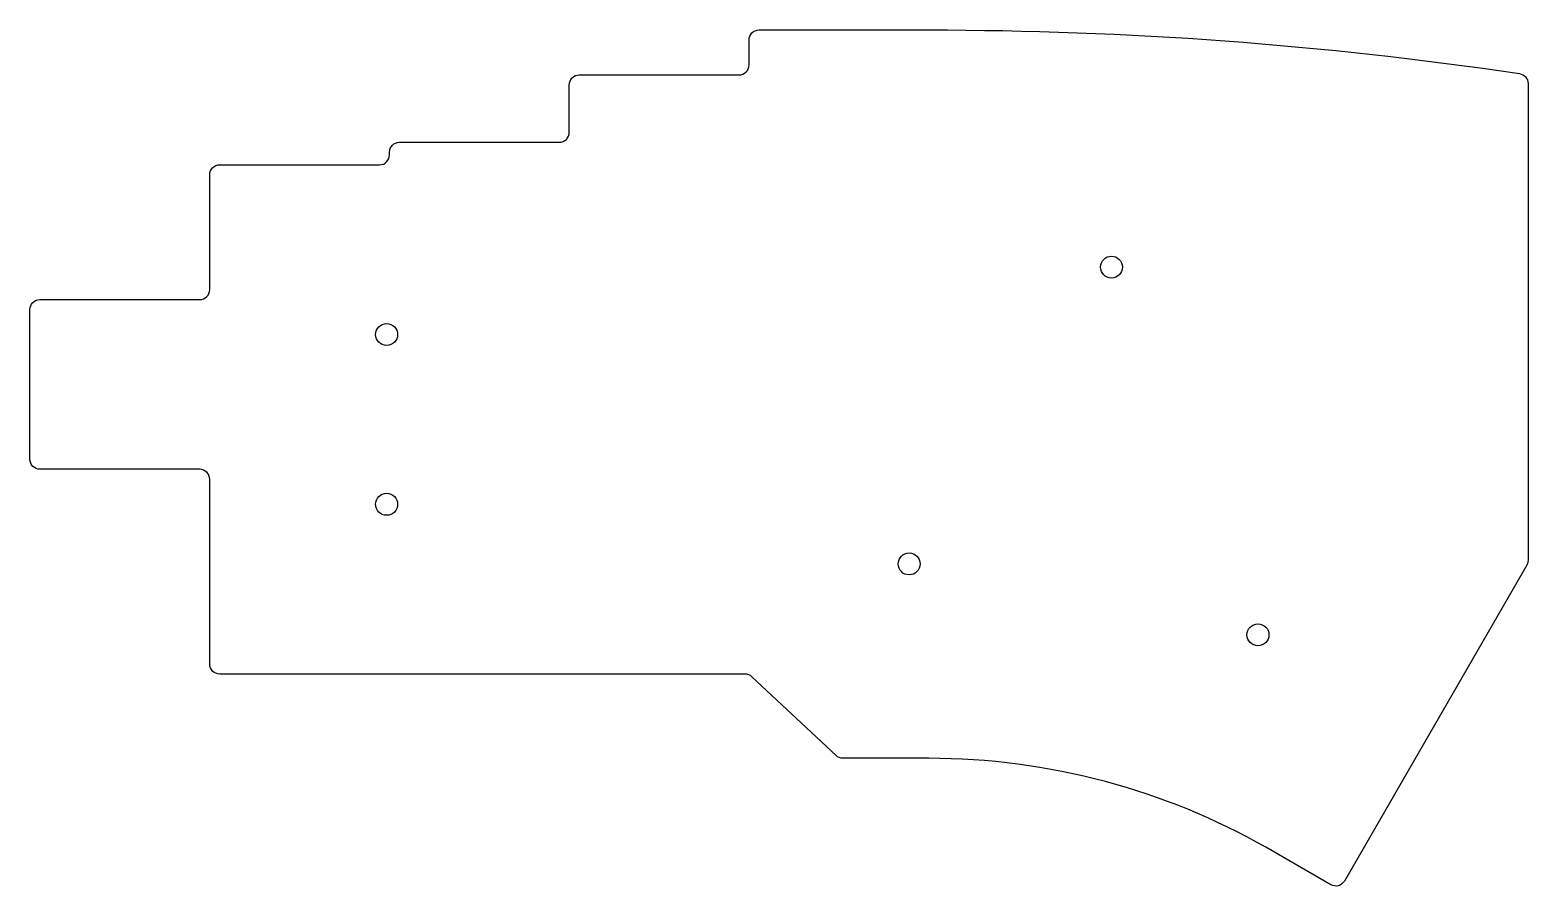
# Model space of a CAD drawing. Header units: millimetres. Extents: x -18 to 132, y -72 to 13.
import ezdxf

# ---------------------------------------------------------------- set-up
doc = ezdxf.new("R2010")
doc.units = ezdxf.units.MM
doc.layers.get('0').update_dxf_attribs({"linetype": 'CONTINUOUS'})

msp = doc.modelspace()

# ---------------------------------------------------------------- linework, layer by layer
msp.add_lwpolyline([(54, 10), (54, 12.5, -0.414214), (55, 13.5), (72, 13.5, -0.036911), (131.15, 9.13, -0.371621), (132, 8.14), (132, -39.61, -0.131652), (131.87, -40.11), (113.61, -71.73, -0.414214), (112.24, -72.1), (105.75, -68.35, 0.063655), (89.69, -61.77, 0.065543), (72, -59.44), (63.4, -59.44, -0.190555), (62.71, -59.17), (54.29, -51.27, 0.190555), (53.6, -51), (1, -51, -0.414214), (0, -50), (0, -31.5, 0.414214), (-1, -30.5), (-17, -30.5, -0.414214), (-18, -29.5), (-18, -14.5, -0.414214), (-17, -13.5), (-1, -13.5, 0.414214), (0, -12.5), (0, -1, -0.414214), (1, 0), (17, 0, 0.414214), (18, 1), (18, 1.25, -0.414214), (19, 2.25), (35, 2.25, 0.414214), (36, 3.25), (36, 8, -0.414214), (37, 9), (53, 9, 0.414214)], format="xyb", close=True)
for centre in [(90.29, -10.25), (17.71, -17), (17.71, -34), (70.03, -39.97), (104.96, -47.07)]:
    msp.add_circle(centre, 1.1)

doc.saveas('drawing.dxf')
